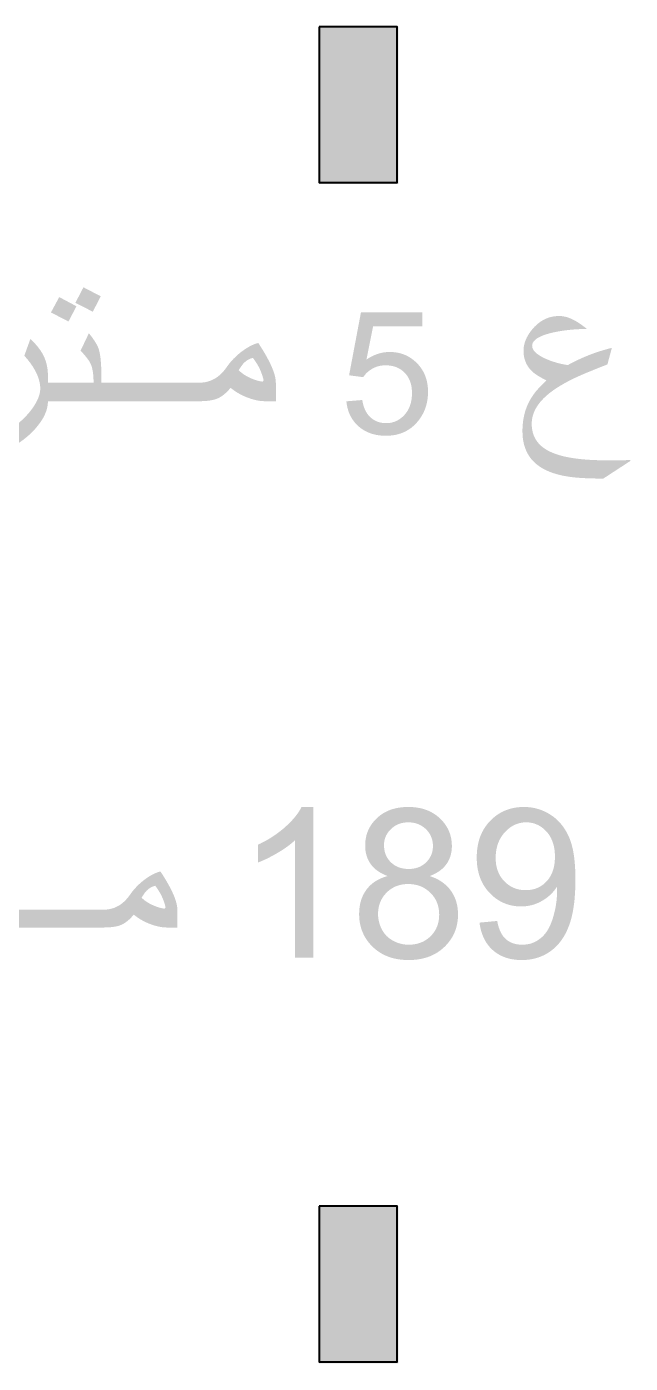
# Model space of a CAD drawing. Header units: metres. Extents: x -24.2 to 51.5, y -28.6 to 30.1.
# Drawn here: x 3.61 to 6.32, y 6.44 to 12.45 of the extents above; entities that cross this region are included whole.
import ezdxf

# ---------------------------------------------------------------- set-up
doc = ezdxf.new("R2010")
doc.units = ezdxf.units.M
for name, color, linetype in [('GF-RED', 1, 'Continuous'), ('GF-SOLID-BLACK', 250, 'Continuous'), ('GF-TEXT-PDF', 200, 'Continuous')]:
    doc.layers.add(name, color=color, linetype=linetype)

msp = doc.modelspace()

# ---------------------------------------------------------------- hatches: boundary and pattern name
at = {"layer": 'GF-SOLID-BLACK', "true_color": 0x000000}
h = msp.add_hatch(color=250, dxfattribs=at)
h.dxf.hatch_style = 1
h.paths.add_polyline_path([(4.9241, 12.449), (5.2801, 12.449), (5.2801, 11.743), (4.9241, 11.743)])
h = msp.add_hatch(color=250, dxfattribs=at)
h.dxf.hatch_style = 1
h.paths.add_polyline_path([(4.9241, 7.1508), (5.2801, 7.1508), (5.2801, 6.4448), (4.9241, 6.4448)])
at = {"layer": 'GF-TEXT-PDF', "true_color": 0xff00ff}
for points in [[(3.8346, 11.1933), (3.7988, 11.1248), (3.7201, 11.1655), (3.7573, 11.2345)], [(3.9435, 11.2382), (3.9082, 11.1687), (3.8299, 11.2089), (3.8661, 11.2785)], [(5.0467, 10.7662), (5.118, 10.7722), (5.12, 10.761), (5.1226, 10.7504), (5.1256, 10.7405), (5.1292, 10.7312), (5.1333, 10.7225), (5.1379, 10.7145), (5.143, 10.7071), (5.1486, 10.7004), (5.1548, 10.6942), (5.1622, 10.6881), (5.1699, 10.6828), (5.1781, 10.6783), (5.1866, 10.6747), (5.1955, 10.6718), (5.2047, 10.6698), (5.2144, 10.6685), (5.2244, 10.6681), (5.234, 10.6685), (5.2434, 10.6696), (5.2524, 10.6714), (5.2612, 10.674), (5.2696, 10.6774), (5.2778, 10.6814), (5.2856, 10.6862), (5.2932, 10.6917), (5.3004, 10.698), (5.3073, 10.705), (5.3132, 10.7119), (5.3186, 10.7193), (5.3233, 10.727), (5.3275, 10.7351), (5.3312, 10.7436), (5.3343, 10.7525), (5.3368, 10.7618), (5.3388, 10.7715), (5.3402, 10.7816), (5.341, 10.7921), (5.3413, 10.8029), (5.341, 10.8133), (5.3402, 10.8232), (5.3389, 10.8328), (5.337, 10.8419), (5.3345, 10.8506), (5.3316, 10.8589), (5.3281, 10.8669), (5.324, 10.8744), (5.3194, 10.8815), (5.3143, 10.8882), (5.3087, 10.8945), (5.3019, 10.9008), (5.2948, 10.9065), (5.2873, 10.9116), (5.2793, 10.9159), (5.271, 10.9196), (5.2622, 10.9226), (5.2531, 10.925), (5.2435, 10.9266), (5.2336, 10.9277), (5.2232, 10.928), (5.214, 10.9277), (5.205, 10.9268), (5.1963, 10.9253), (5.1878, 10.9232), (5.1796, 10.9204), (5.1717, 10.9171), (5.164, 10.9132), (5.1555, 10.908), (5.1477, 10.9024), (5.1404, 10.8962), (5.1338, 10.8896), (5.1279, 10.8824), (5.1225, 10.8748), (5.0588, 10.8831), (5.1123, 11.1667), (5.3873, 11.1667), (5.3873, 11.1026), (5.1667, 11.1026), (5.1369, 10.9536), (5.1452, 10.9591), (5.1536, 10.9641), (5.1621, 10.9686), (5.1706, 10.9727), (5.1792, 10.9763), (5.1879, 10.9794), (5.1966, 10.982), (5.2054, 10.9841), (5.2143, 10.9858), (5.2232, 10.987), (5.2323, 10.9877), (5.2413, 10.988), (5.2516, 10.9877), (5.2616, 10.9869), (5.2713, 10.9856), (5.2809, 10.9839), (5.2902, 10.9815), (5.2992, 10.9787), (5.3081, 10.9754), (5.3167, 10.9716), (5.3251, 10.9672), (5.3332, 10.9623), (5.3412, 10.957), (5.3488, 10.9511), (5.3563, 10.9447), (5.3635, 10.9377), (5.3699, 10.9309), (5.3759, 10.9238), (5.3815, 10.9165), (5.3865, 10.9089), (5.3912, 10.9011), (5.3954, 10.893), (5.3992, 10.8846), (5.4025, 10.876), (5.4054, 10.8672), (5.4078, 10.858), (5.4098, 10.8487), (5.4113, 10.839), (5.4124, 10.8292), (5.4131, 10.819), (5.4133, 10.8086), (5.4131, 10.7987), (5.4125, 10.789), (5.4116, 10.7794), (5.4102, 10.77), (5.4085, 10.7608), (5.4063, 10.7518), (5.4038, 10.7429), (5.4009, 10.7343), (5.3976, 10.7258), (5.3939, 10.7175), (5.3898, 10.7094), (5.3853, 10.7015), (5.3805, 10.6937), (5.3752, 10.6861), (5.3696, 10.6788), (5.3635, 10.6715), (5.3573, 10.6647), (5.3508, 10.6582), (5.344, 10.6522), (5.337, 10.6466), (5.3298, 10.6414), (5.3223, 10.6367), (5.3146, 10.6323), (5.3067, 10.6284), (5.2985, 10.6248), (5.2901, 10.6217), (5.2814, 10.619), (5.2725, 10.6167), (5.2633, 10.6149), (5.254, 10.6134), (5.2443, 10.6124), (5.2345, 10.6118), (5.2244, 10.6116), (5.2137, 10.6118), (5.2034, 10.6124), (5.1933, 10.6135), (5.1835, 10.615), (5.174, 10.617), (5.1648, 10.6193), (5.1559, 10.6221), (5.1472, 10.6254), (5.1388, 10.6291), (5.1307, 10.6332), (5.1229, 10.6377), (5.1154, 10.6427), (5.1082, 10.6481), (5.1012, 10.6539), (5.0946, 10.6601), (5.0884, 10.6666), (5.0827, 10.6733), (5.0773, 10.6804), (5.0724, 10.6877), (5.0678, 10.6953), (5.0637, 10.7031), (5.0601, 10.7113), (5.0568, 10.7198), (5.0539, 10.7285), (5.0515, 10.7375), (5.0495, 10.7468), (5.0479, 10.7563)], [(6.3214, 10.4981), (6.2006, 10.4193), (6.1884, 10.4193), (6.1765, 10.4194), (6.165, 10.4195), (6.1538, 10.4198), (6.1429, 10.42), (6.1325, 10.4204), (6.1223, 10.4208), (6.1125, 10.4213), (6.1031, 10.4218), (6.094, 10.4224), (6.0853, 10.4231), (6.0769, 10.4238), (6.0689, 10.4246), (6.0612, 10.4255), (6.0539, 10.4264), (6.0469, 10.4274), (6.0353, 10.4292), (6.0241, 10.4312), (6.0132, 10.4335), (6.0026, 10.436), (5.9923, 10.4387), (5.9824, 10.4416), (5.9729, 10.4447), (5.9636, 10.4481), (5.9547, 10.4517), (5.9461, 10.4554), (5.9379, 10.4594), (5.93, 10.4636), (5.9225, 10.4681), (5.9152, 10.4727), (5.9084, 10.4776), (5.9018, 10.4827), (5.8948, 10.4886), (5.8883, 10.4948), (5.8821, 10.5012), (5.8763, 10.508), (5.871, 10.515), (5.866, 10.5224), (5.8614, 10.5299), (5.8572, 10.5378), (5.8535, 10.546), (5.8501, 10.5544), (5.8471, 10.5631), (5.8445, 10.5721), (5.8423, 10.5814), (5.8405, 10.5909), (5.8391, 10.6008), (5.8382, 10.6109), (5.8376, 10.6213), (5.8374, 10.6319), (5.8375, 10.6426), (5.838, 10.653), (5.8387, 10.6633), (5.8398, 10.6733), (5.8411, 10.6832), (5.8428, 10.6929), (5.8447, 10.7023), (5.847, 10.7116), (5.8495, 10.7207), (5.8524, 10.7296), (5.8555, 10.7382), (5.8589, 10.7468), (5.8627, 10.7552), (5.8668, 10.7635), (5.8712, 10.7717), (5.8759, 10.7798), (5.881, 10.7878), (5.8863, 10.7957), (5.892, 10.8035), (5.898, 10.8112), (5.9022, 10.8162), (5.9073, 10.8218), (5.9131, 10.8282), (5.9198, 10.8352), (5.9273, 10.8429), (5.9356, 10.8512), (5.9448, 10.8603), (5.9337, 10.866), (5.9236, 10.8714), (5.9144, 10.8767), (5.906, 10.8818), (5.8985, 10.8867), (5.8919, 10.8913), (5.8861, 10.8958), (5.8813, 10.9001), (5.8745, 10.907), (5.8683, 10.9142), (5.8628, 10.9217), (5.858, 10.9296), (5.8538, 10.9378), (5.8502, 10.9463), (5.8473, 10.9551), (5.845, 10.9643), (5.8434, 10.9737), (5.8425, 10.9835), (5.8421, 10.9937), (5.8424, 11.0021), (5.8433, 11.0106), (5.8448, 11.019), (5.8469, 11.0274), (5.8495, 11.0357), (5.8528, 11.044), (5.8566, 11.0523), (5.861, 11.0606), (5.866, 11.0689), (5.8716, 11.0771), (5.8778, 11.0853), (5.8846, 11.0934), (5.8917, 11.1012), (5.8989, 11.1083), (5.9064, 11.1149), (5.9141, 11.1209), (5.922, 11.1264), (5.9301, 11.1312), (5.9384, 11.1355), (5.947, 11.1393), (5.9557, 11.1424), (5.9646, 11.145), (5.9738, 11.147), (5.9832, 11.1484), (5.9927, 11.1493), (6.0025, 11.1496), (6.0115, 11.1492), (6.0206, 11.1481), (6.0298, 11.1462), (6.0392, 11.1436), (6.0488, 11.1402), (6.0585, 11.1361), (6.0684, 11.1313), (6.0744, 11.128), (6.0808, 11.1243), (6.0876, 11.12), (6.0948, 11.1153), (6.1023, 11.11), (6.1102, 11.1043), (6.1185, 11.0981), (6.1271, 11.0913), (6.1177, 11.0913), (6.1083, 11.0911), (6.0988, 11.0908), (6.0893, 11.0903), (6.0797, 11.0898), (6.0701, 11.0891), (6.0604, 11.0883), (6.0507, 11.0874), (6.041, 11.0863), (6.0312, 11.0851), (6.0198, 11.0836), (6.0089, 11.0819), (5.9983, 11.0801), (5.9882, 11.0782), (5.9785, 11.0762), (5.9691, 11.0741), (5.9602, 11.0718), (5.9517, 11.0695), (5.9436, 11.067), (5.9358, 11.0644), (5.9285, 11.0617), (5.9173, 11.0569), (5.9076, 11.0518), (5.8994, 11.0464), (5.8927, 11.0408), (5.8875, 11.0349), (5.8838, 11.0288), (5.8815, 11.0224), (5.8808, 11.0157), (5.8815, 11.0092), (5.8835, 11.0029), (5.8869, 10.9965), (5.8916, 10.9903), (5.8977, 10.9841), (5.9052, 10.978), (5.914, 10.972), (5.9242, 10.966), (5.9357, 10.9602), (5.9435, 10.9566), (5.9515, 10.9532), (5.9596, 10.95), (5.9679, 10.9469), (5.9764, 10.9441), (5.9851, 10.9414), (5.9939, 10.9389), (6.0029, 10.9365), (6.0121, 10.9344), (6.0215, 10.9324), (6.031, 10.9307), (6.0407, 10.929), (6.0494, 10.9337), (6.058, 10.9382), (6.0666, 10.9425), (6.0751, 10.9468), (6.0836, 10.9509), (6.0921, 10.9549), (6.1005, 10.9588), (6.1089, 10.9625), (6.1172, 10.9661), (6.1255, 10.9696), (6.1338, 10.973), (6.1422, 10.9763), (6.1508, 10.9795), (6.1593, 10.9826), (6.1679, 10.9856), (6.1766, 10.9885), (6.1853, 10.9913), (6.1941, 10.9941), (6.2029, 10.9967), (6.2118, 10.9993), (6.2208, 11.0017), (6.2298, 11.0041), (6.2388, 11.0064), (6.2188, 10.9319), (6.2066, 10.9271), (6.1948, 10.9225), (6.1835, 10.918), (6.1726, 10.9137), (6.1621, 10.9095), (6.1521, 10.9054), (6.1425, 10.9015), (6.1333, 10.8977), (6.1246, 10.8941), (6.1163, 10.8906), (6.1084, 10.8872), (6.101, 10.884), (6.094, 10.8809), (6.0874, 10.878), (6.0813, 10.8752), (6.0756, 10.8726), (6.0652, 10.8676), (6.0552, 10.8627), (6.0455, 10.8577), (6.0361, 10.8527), (6.0269, 10.8477), (6.0181, 10.8426), (6.0095, 10.8376), (6.0012, 10.8325), (5.9932, 10.8275), (5.9855, 10.8224), (5.978, 10.8173), (5.9709, 10.8122), (5.964, 10.8071), (5.9575, 10.8019), (5.9512, 10.7968), (5.9452, 10.7916), (5.9395, 10.7865), (5.9317, 10.7789), (5.9244, 10.7713), (5.9177, 10.7636), (5.9115, 10.7558), (5.9058, 10.7479), (5.9007, 10.74), (5.8961, 10.732), (5.8921, 10.7239), (5.8886, 10.7158), (5.8856, 10.7076), (5.8832, 10.6993), (5.8813, 10.6909), (5.88, 10.6825), (5.8792, 10.674), (5.8789, 10.6654), (5.8792, 10.6552), (5.8801, 10.6454), (5.8816, 10.6358), (5.8837, 10.6266), (5.8864, 10.6178), (5.8897, 10.6093), (5.8936, 10.6011), (5.898, 10.5933), (5.9031, 10.5858), (5.9088, 10.5786), (5.9151, 10.5718), (5.922, 10.5654), (5.9295, 10.5592), (5.9355, 10.5549), (5.9419, 10.5506), (5.9487, 10.5466), (5.9559, 10.5428), (5.9634, 10.5391), (5.9713, 10.5356), (5.9795, 10.5322), (5.9881, 10.5291), (5.9971, 10.5261), (6.0065, 10.5233), (6.0162, 10.5207), (6.0263, 10.5182), (6.0368, 10.5159), (6.0476, 10.5138), (6.0588, 10.5119), (6.0665, 10.5107), (6.0744, 10.5096), (6.0825, 10.5085), (6.0908, 10.5075), (6.0994, 10.5066), (6.1082, 10.5058), (6.1172, 10.505), (6.1264, 10.5043), (6.1359, 10.5036), (6.1456, 10.503), (6.1556, 10.5025), (6.1658, 10.5021), (6.1762, 10.5017), (6.1868, 10.5014), (6.1977, 10.5012), (6.2088, 10.501), (6.2201, 10.5009), (6.2316, 10.5009), (6.2406, 10.5009), (6.2496, 10.501), (6.2586, 10.501), (6.2675, 10.5012), (6.2765, 10.5014), (6.2855, 10.5015), (6.2945, 10.5017), (6.3034, 10.5019), (6.3124, 10.5021), (6.3214, 10.5023)], [(3.9463, 10.7668), (3.6743, 10.7668), (3.6743, 10.8498), (3.9115, 10.8498), (3.9113, 10.8619), (3.9108, 10.8734), (3.91, 10.8842), (3.9089, 10.8943), (3.9074, 10.9038), (3.9056, 10.9126), (3.9034, 10.9208), (3.9009, 10.9283), (3.8981, 10.9352), (3.8954, 10.9405), (3.8919, 10.9465), (3.8876, 10.953), (3.8824, 10.9601), (3.8764, 10.9677), (3.8695, 10.9759), (3.8618, 10.9846), (3.8533, 10.994), (3.8905, 11.0722), (3.8978, 11.0628), (3.9045, 11.0539), (3.9105, 11.0455), (3.916, 11.0375), (3.9207, 11.0299), (3.9249, 11.0229), (3.9284, 11.0163), (3.9312, 11.0102), (3.9335, 11.0046), (3.9354, 10.9986), (3.9371, 10.9921), (3.9387, 10.9851), (3.9402, 10.9774), (3.9415, 10.9692), (3.9426, 10.9604), (3.9436, 10.9511), (3.9444, 10.9412), (3.9451, 10.9307), (3.9457, 10.9196), (3.946, 10.908), (3.9463, 10.8958), (3.9463, 10.883)], [(3.7065, 10.7663), (3.7062, 10.7582), (3.7054, 10.75), (3.7041, 10.7418), (3.7022, 10.7336), (3.6998, 10.7253), (3.6969, 10.717), (3.6935, 10.7086), (3.6895, 10.7002), (3.685, 10.6917), (3.6799, 10.6832), (3.6743, 10.6747), (3.6682, 10.6661), (3.6616, 10.6574), (3.6559, 10.6504), (3.65, 10.6435), (3.644, 10.6368), (3.6377, 10.6302), (3.6312, 10.6237), (3.6245, 10.6174), (3.6177, 10.6113), (3.6106, 10.6052), (3.6034, 10.5993), (3.5959, 10.5936), (3.5883, 10.588), (3.5805, 10.5825), (3.5724, 10.5772), (3.5642, 10.572), (3.5533, 10.5655), (3.5429, 10.5596), (3.5328, 10.5545), (3.5231, 10.55), (3.5137, 10.5462), (3.5048, 10.5431), (3.4963, 10.5407), (3.4882, 10.539), (3.4804, 10.538), (3.4731, 10.5376), (3.4647, 10.5378), (3.4563, 10.5382), (3.4476, 10.539), (3.4388, 10.5401), (3.4298, 10.5414), (3.4207, 10.5431), (3.4114, 10.5451), (3.4019, 10.5473), (3.3945, 10.5493), (3.3867, 10.5515), (3.3785, 10.554), (3.37, 10.5567), (3.3611, 10.5597), (3.3518, 10.5629), (3.3422, 10.5664), (3.3322, 10.5701), (3.3237, 10.5734), (3.3151, 10.5767), (3.3065, 10.58), (3.298, 10.5832), (3.2895, 10.5865), (3.281, 10.5898), (3.2725, 10.5931), (3.264, 10.5963), (3.2721, 10.6154), (3.2812, 10.6135), (3.2903, 10.6117), (3.2996, 10.6099), (3.309, 10.608), (3.3184, 10.6062), (3.328, 10.6043), (3.3377, 10.6024), (3.3474, 10.6007), (3.3567, 10.5992), (3.3658, 10.598), (3.3746, 10.5971), (3.3832, 10.5964), (3.3915, 10.596), (3.3995, 10.5959), (3.4083, 10.5961), (3.4171, 10.5967), (3.426, 10.5977), (3.4349, 10.5991), (3.4439, 10.6008), (3.4529, 10.603), (3.462, 10.6056), (3.4711, 10.6086), (3.4803, 10.612), (3.4895, 10.6158), (3.4988, 10.62), (3.5081, 10.6245), (3.5175, 10.6295), (3.527, 10.6349), (3.5355, 10.6401), (3.5438, 10.6455), (3.552, 10.6511), (3.5599, 10.6568), (3.5677, 10.6628), (3.5753, 10.669), (3.5827, 10.6753), (3.59, 10.6819), (3.597, 10.6886), (3.6039, 10.6955), (3.6106, 10.7026), (3.6171, 10.7099), (3.6235, 10.7174), (3.6296, 10.7251), (3.6364, 10.7341), (3.6426, 10.743), (3.6482, 10.7517), (3.6532, 10.7603), (3.6576, 10.7687), (3.6615, 10.777), (3.6647, 10.7851), (3.6674, 10.7931), (3.6694, 10.8009), (3.6709, 10.8086), (3.6718, 10.8161), (3.6721, 10.8235), (3.6718, 10.8319), (3.671, 10.8404), (3.6697, 10.849), (3.6678, 10.8576), (3.6653, 10.8664), (3.6623, 10.8753), (3.6588, 10.8843), (3.6548, 10.8933), (3.6501, 10.9025), (3.646, 10.9099), (3.6416, 10.9174), (3.6368, 10.9249), (3.6316, 10.9325), (3.6261, 10.9401), (3.6202, 10.9478), (3.614, 10.9555), (3.6074, 10.9632), (3.6005, 10.9711), (3.6277, 11.0465), (3.6353, 11.0392), (3.6425, 11.032), (3.6493, 11.0247), (3.6557, 11.0174), (3.6617, 11.0102), (3.6673, 11.0029), (3.6725, 10.9957), (3.6772, 10.9884), (3.6815, 10.9812), (3.6855, 10.9739), (3.6895, 10.9656), (3.693, 10.9571), (3.6962, 10.9484), (3.6989, 10.9395), (3.7012, 10.9305), (3.7031, 10.9212), (3.7046, 10.9118), (3.7056, 10.9021), (3.7063, 10.8923), (3.7065, 10.8823)], [(4.0689, 10.7668), (3.9133, 10.7668), (3.9133, 10.8498), (4.0689, 10.8498)], [(4.1863, 10.7668), (4.0306, 10.7668), (4.0306, 10.8498), (4.1863, 10.8498)], [(4.3133, 10.7668), (4.1577, 10.7668), (4.1577, 10.8498), (4.3133, 10.8498)], [(4.3427, 10.7668), (4.1871, 10.7668), (4.1871, 10.8498), (4.3427, 10.8498)]]:
    msp.add_hatch(color=6, dxfattribs=at).paths.add_polyline_path(points)
h = msp.add_hatch(color=6, dxfattribs=at)
h.paths.add_polyline_path([(4.7299, 10.7668), (4.6803, 10.7668), (4.6722, 10.767), (4.6638, 10.7676), (4.6552, 10.7688), (4.6463, 10.7703), (4.6371, 10.7723), (4.6278, 10.7748), (4.6181, 10.7777), (4.6082, 10.7811), (4.5991, 10.7845), (4.5901, 10.7883), (4.5814, 10.7922), (4.5729, 10.7964), (4.5647, 10.8009), (4.5566, 10.8056), (4.5488, 10.8105), (4.5412, 10.8157), (4.5338, 10.8212), (4.5266, 10.8269), (4.5197, 10.8187), (4.5127, 10.8112), (4.5057, 10.8044), (4.4986, 10.7982), (4.4915, 10.7926), (4.4844, 10.7877), (4.4772, 10.7835), (4.47, 10.7799), (4.4633, 10.7771), (4.4559, 10.7747), (4.4478, 10.7726), (4.4391, 10.7708), (4.4298, 10.7693), (4.4197, 10.7682), (4.4091, 10.7674), (4.3978, 10.7669), (4.3858, 10.7668), (4.3113, 10.7668), (4.3113, 10.8498), (4.3843, 10.8498), (4.3939, 10.8501), (4.4032, 10.8509), (4.4122, 10.8522), (4.4211, 10.8541), (4.4297, 10.8566), (4.438, 10.8596), (4.4461, 10.8631), (4.454, 10.8672), (4.4617, 10.8718), (4.4691, 10.877), (4.4763, 10.8827), (4.4833, 10.889), (4.4901, 10.8959), (4.4967, 10.9034), (4.5032, 10.9114), (4.5094, 10.92), (4.5148, 10.9275), (4.5204, 10.9349), (4.5263, 10.9421), (4.5324, 10.9491), (4.5386, 10.9559), (4.5452, 10.9625), (4.5519, 10.969), (4.5588, 10.9753), (4.566, 10.9814), (4.5734, 10.9873), (4.581, 10.993), (4.5905, 10.9996), (4.5997, 11.0056), (4.6088, 11.011), (4.6176, 11.0157), (4.6263, 11.0198), (4.6348, 11.0233), (4.6431, 11.0261), (4.6512, 11.0283), (4.6571, 11.0193), (4.6627, 11.0104), (4.6681, 11.0017), (4.6734, 10.9932), (4.6784, 10.9848), (4.6831, 10.9766), (4.6877, 10.9686), (4.692, 10.9607), (4.6961, 10.953), (4.7, 10.9455), (4.7037, 10.9381), (4.7087, 10.9274), (4.7131, 10.9172), (4.7171, 10.9073), (4.7205, 10.8979), (4.7234, 10.8888), (4.7257, 10.8802), (4.7276, 10.872), (4.7289, 10.8642), (4.7297, 10.8568), (4.7299, 10.8498)])
h.paths.add_polyline_path([(4.675, 10.8608), (4.6728, 10.87), (4.6702, 10.8791), (4.6672, 10.8882), (4.6638, 10.8973), (4.6601, 10.9063), (4.656, 10.9152), (4.6521, 10.9227), (4.6478, 10.9303), (4.6432, 10.938), (4.6381, 10.9458), (4.6327, 10.9536), (4.6268, 10.9615), (4.618, 10.9588), (4.6097, 10.9553), (4.6019, 10.951), (4.5948, 10.9459), (4.5882, 10.94), (4.5838, 10.9355), (4.5792, 10.9298), (4.5742, 10.923), (4.5689, 10.9151), (4.5633, 10.9061), (4.5695, 10.9), (4.5764, 10.8941), (4.5841, 10.8885), (4.5925, 10.883), (4.6018, 10.8778), (4.6118, 10.8727), (4.6207, 10.8687), (4.6294, 10.8652), (4.6379, 10.8621), (4.6464, 10.8596), (4.6546, 10.8574), (4.6628, 10.8558), (4.6707, 10.8546)])
at = {"layer": 'GF-TEXT-PDF', "true_color": 0x000000}
for points in [[(4.8987, 8.2672), (4.816, 8.2672), (4.816, 8.7945), (4.8098, 8.7888), (4.8033, 8.7831), (4.7964, 8.7774), (4.7891, 8.7717), (4.7815, 8.766), (4.7735, 8.7603), (4.7651, 8.7546), (4.7563, 8.7489), (4.7472, 8.7432), (4.7376, 8.7375), (4.728, 8.7319), (4.7186, 8.7266), (4.7094, 8.7217), (4.7004, 8.717), (4.6916, 8.7125), (4.683, 8.7084), (4.6746, 8.7046), (4.6664, 8.701), (4.6584, 8.6977), (4.6505, 8.6947), (4.6505, 8.7747), (4.6597, 8.7791), (4.6687, 8.7837), (4.6776, 8.7883), (4.6863, 8.7931), (4.6949, 8.798), (4.7033, 8.803), (4.7115, 8.8082), (4.7196, 8.8134), (4.7275, 8.8188), (4.7353, 8.8243), (4.7429, 8.83), (4.7504, 8.8357), (4.7577, 8.8416), (4.7649, 8.8476), (4.7719, 8.8538), (4.7803, 8.8615), (4.7884, 8.8692), (4.796, 8.8768), (4.8031, 8.8844), (4.8099, 8.892), (4.8162, 8.8995), (4.8222, 8.907), (4.8277, 8.9144), (4.8327, 8.9219), (4.8374, 8.9292), (4.8416, 8.9366), (4.8454, 8.9439), (4.8987, 8.9439)], [(3.6417, 8.4024), (3.4918, 8.4024), (3.4918, 8.4824), (3.6417, 8.4824)], [(3.7641, 8.4024), (3.6142, 8.4024), (3.6142, 8.4824), (3.7641, 8.4824)], [(3.8864, 8.4024), (3.7366, 8.4024), (3.7366, 8.4824), (3.8864, 8.4824)], [(3.9147, 8.4024), (3.7648, 8.4024), (3.7648, 8.4824), (3.9147, 8.4824)]]:
    msp.add_hatch(color=250, dxfattribs=at).paths.add_polyline_path(points)
h = msp.add_hatch(color=250, dxfattribs=at)
h.paths.add_polyline_path([(5.2322, 8.6336), (5.2222, 8.6375), (5.2127, 8.6417), (5.2037, 8.6463), (5.1953, 8.6512), (5.1874, 8.6564), (5.18, 8.6619), (5.1732, 8.6678), (5.1669, 8.6739), (5.1611, 8.6804), (5.1559, 8.6872), (5.1507, 8.6951), (5.1461, 8.7034), (5.1421, 8.712), (5.1387, 8.7209), (5.136, 8.7302), (5.1338, 8.7398), (5.1323, 8.7497), (5.1314, 8.76), (5.1311, 8.7706), (5.1313, 8.7803), (5.132, 8.7898), (5.1332, 8.799), (5.1348, 8.8081), (5.1369, 8.8169), (5.1395, 8.8255), (5.1426, 8.834), (5.1461, 8.8422), (5.1501, 8.8502), (5.1546, 8.858), (5.1595, 8.8656), (5.1649, 8.873), (5.1708, 8.8802), (5.1771, 8.8871), (5.1839, 8.8939), (5.1907, 8.8999), (5.1977, 8.9056), (5.205, 8.9109), (5.2125, 8.9158), (5.2204, 8.9202), (5.2285, 8.9243), (5.2369, 8.928), (5.2455, 8.9314), (5.2544, 8.9343), (5.2636, 8.9368), (5.2731, 8.939), (5.2829, 8.9407), (5.2929, 8.9421), (5.3032, 8.9431), (5.3137, 8.9437), (5.3246, 8.9439), (5.3355, 8.9437), (5.3461, 8.9431), (5.3565, 8.9421), (5.3665, 8.9407), (5.3764, 8.9389), (5.3859, 8.9367), (5.3952, 8.9341), (5.4042, 8.9311), (5.413, 8.9277), (5.4214, 8.9239), (5.4296, 8.9197), (5.4376, 8.9151), (5.4452, 8.9101), (5.4526, 8.9047), (5.4598, 8.8989), (5.4666, 8.8927), (5.4735, 8.8858), (5.48, 8.8787), (5.486, 8.8714), (5.4915, 8.8639), (5.4965, 8.8562), (5.501, 8.8483), (5.5051, 8.8402), (5.5087, 8.8319), (5.5118, 8.8234), (5.5144, 8.8147), (5.5166, 8.8059), (5.5182, 8.7968), (5.5194, 8.7875), (5.5201, 8.778), (5.5204, 8.7683), (5.5201, 8.7581), (5.5192, 8.7482), (5.5177, 8.7385), (5.5155, 8.7292), (5.5128, 8.7201), (5.5095, 8.7114), (5.5055, 8.703), (5.501, 8.6948), (5.4958, 8.687), (5.4906, 8.6802), (5.4849, 8.6738), (5.4787, 8.6676), (5.472, 8.6618), (5.4648, 8.6563), (5.4571, 8.6512), (5.4489, 8.6463), (5.4401, 8.6417), (5.4309, 8.6375), (5.4211, 8.6336), (5.4312, 8.63), (5.441, 8.6261), (5.4503, 8.6219), (5.4592, 8.6173), (5.4677, 8.6124), (5.4757, 8.6071), (5.4834, 8.6015), (5.4907, 8.5955), (5.4975, 8.5892), (5.5039, 8.5826), (5.51, 8.5756), (5.5156, 8.5682), (5.5207, 8.5606), (5.5255, 8.5527), (5.5297, 8.5446), (5.5336, 8.5362), (5.5369, 8.5276), (5.5399, 8.5188), (5.5423, 8.5097), (5.5444, 8.5003), (5.5459, 8.4907), (5.5471, 8.4809), (5.5477, 8.4709), (5.548, 8.4605), (5.5478, 8.4505), (5.5471, 8.4406), (5.5461, 8.4309), (5.5446, 8.4214), (5.5427, 8.412), (5.5404, 8.4029), (5.5376, 8.394), (5.5344, 8.3852), (5.5308, 8.3767), (5.5268, 8.3683), (5.5224, 8.3601), (5.5175, 8.3522), (5.5122, 8.3444), (5.5065, 8.3368), (5.5004, 8.3294), (5.4938, 8.3221), (5.4868, 8.3151), (5.4803, 8.3091), (5.4735, 8.3034), (5.4666, 8.298), (5.4594, 8.2929), (5.452, 8.2882), (5.4444, 8.2838), (5.4365, 8.2797), (5.4285, 8.276), (5.4203, 8.2725), (5.4118, 8.2694), (5.4031, 8.2667), (5.3942, 8.2642), (5.3851, 8.2621), (5.3758, 8.2603), (5.3662, 8.2588), (5.3565, 8.2577), (5.3465, 8.2569), (5.3363, 8.2564), (5.326, 8.2562), (5.3156, 8.2564), (5.3054, 8.2569), (5.2954, 8.2577), (5.2857, 8.2588), (5.2761, 8.2603), (5.2668, 8.2621), (5.2577, 8.2642), (5.2488, 8.2667), (5.2401, 8.2695), (5.2317, 8.2726), (5.2234, 8.276), (5.2154, 8.2798), (5.2075, 8.2839), (5.1999, 8.2883), (5.1925, 8.2931), (5.1853, 8.2981), (5.1784, 8.3036), (5.1716, 8.3093), (5.1651, 8.3153), (5.1581, 8.3224), (5.1515, 8.3297), (5.1454, 8.3371), (5.1397, 8.3448), (5.1344, 8.3527), (5.1295, 8.3607), (5.1251, 8.369), (5.1211, 8.3775), (5.1175, 8.3862), (5.1143, 8.395), (5.1116, 8.4041), (5.1092, 8.4134), (5.1073, 8.4229), (5.1058, 8.4326), (5.1048, 8.4425), (5.1042, 8.4526), (5.1039, 8.4629), (5.1042, 8.4737), (5.1049, 8.4842), (5.106, 8.4944), (5.1076, 8.5043), (5.1097, 8.514), (5.1123, 8.5233), (5.1153, 8.5323), (5.1188, 8.5411), (5.1227, 8.5495), (5.1271, 8.5577), (5.1319, 8.5655), (5.1373, 8.5731), (5.143, 8.5803), (5.1492, 8.5871), (5.1557, 8.5935), (5.1626, 8.5995), (5.1699, 8.6052), (5.1777, 8.6104), (5.1858, 8.6153), (5.1943, 8.6197), (5.2032, 8.6238), (5.2124, 8.6274), (5.2221, 8.6307)])
h.paths.add_polyline_path([(5.2156, 8.7728), (5.216, 8.7625), (5.2172, 8.7526), (5.2191, 8.7432), (5.2217, 8.7341), (5.2251, 8.7255), (5.2293, 8.7173), (5.2343, 8.7096), (5.24, 8.7023), (5.2464, 8.6954), (5.2535, 8.6891), (5.261, 8.6835), (5.269, 8.6787), (5.2774, 8.6746), (5.2863, 8.6712), (5.2957, 8.6686), (5.3055, 8.6668), (5.3157, 8.6657), (5.3264, 8.6653), (5.3368, 8.6657), (5.3468, 8.6668), (5.3564, 8.6686), (5.3655, 8.6712), (5.3742, 8.6745), (5.3825, 8.6786), (5.3903, 8.6834), (5.3978, 8.6889), (5.4048, 8.6952), (5.4112, 8.702), (5.4169, 8.7091), (5.4218, 8.7165), (5.4259, 8.7243), (5.4293, 8.7325), (5.432, 8.7409), (5.4338, 8.7497), (5.435, 8.7588), (5.4354, 8.7683), (5.435, 8.7781), (5.4338, 8.7876), (5.4319, 8.7968), (5.4291, 8.8055), (5.4256, 8.814), (5.4214, 8.8221), (5.4163, 8.8298), (5.4105, 8.8371), (5.4039, 8.8442), (5.3967, 8.8506), (5.3891, 8.8563), (5.3812, 8.8612), (5.3728, 8.8654), (5.3641, 8.8688), (5.355, 8.8715), (5.3456, 8.8734), (5.3357, 8.8745), (5.3255, 8.8749), (5.3152, 8.8745), (5.3052, 8.8734), (5.2957, 8.8716), (5.2866, 8.869), (5.2779, 8.8656), (5.2695, 8.8615), (5.2616, 8.8567), (5.254, 8.8511), (5.2469, 8.8448), (5.2403, 8.838), (5.2345, 8.8309), (5.2295, 8.8235), (5.2253, 8.8158), (5.2218, 8.8078), (5.2191, 8.7995), (5.2172, 8.7909), (5.216, 8.782)])
h.paths.add_polyline_path([(5.189, 8.4628), (5.1892, 8.454), (5.19, 8.4453), (5.1913, 8.4366), (5.1932, 8.4281), (5.1955, 8.4196), (5.1984, 8.4111), (5.2018, 8.4027), (5.2058, 8.3945), (5.2102, 8.3864), (5.2152, 8.3789), (5.2206, 8.3718), (5.2266, 8.3651), (5.2331, 8.359), (5.2401, 8.3533), (5.2476, 8.3481), (5.2556, 8.3433), (5.264, 8.339), (5.2725, 8.3354), (5.2812, 8.3322), (5.29, 8.3297), (5.299, 8.3277), (5.3081, 8.3263), (5.3174, 8.3254), (5.3269, 8.3252), (5.3366, 8.3254), (5.3461, 8.3262), (5.3552, 8.3275), (5.3641, 8.3294), (5.3727, 8.3318), (5.381, 8.3347), (5.389, 8.3381), (5.3967, 8.3421), (5.4042, 8.3466), (5.4113, 8.3516), (5.4182, 8.3572), (5.4248, 8.3632), (5.4309, 8.3697), (5.4366, 8.3765), (5.4417, 8.3836), (5.4462, 8.3909), (5.4503, 8.3986), (5.4537, 8.4065), (5.4567, 8.4147), (5.4591, 8.4232), (5.461, 8.432), (5.4623, 8.4411), (5.4631, 8.4504), (5.4634, 8.4601), (5.4631, 8.4699), (5.4623, 8.4794), (5.4609, 8.4886), (5.459, 8.4975), (5.4565, 8.5062), (5.4534, 8.5146), (5.4499, 8.5226), (5.4457, 8.5304), (5.441, 8.5379), (5.4358, 8.5451), (5.43, 8.5521), (5.4236, 8.5587), (5.4169, 8.565), (5.4098, 8.5706), (5.4025, 8.5758), (5.3949, 8.5804), (5.387, 8.5845), (5.3789, 8.588), (5.3704, 8.591), (5.3617, 8.5934), (5.3527, 8.5953), (5.3435, 8.5967), (5.3339, 8.5975), (5.3241, 8.5977), (5.3137, 8.5974), (5.3035, 8.5965), (5.2938, 8.5949), (5.2843, 8.5926), (5.2752, 8.5898), (5.2664, 8.5863), (5.2579, 8.5821), (5.2498, 8.5773), (5.242, 8.5719), (5.2345, 8.5659), (5.2274, 8.5592), (5.2207, 8.552), (5.2147, 8.5445), (5.2093, 8.5367), (5.2045, 8.5286), (5.2004, 8.5202), (5.1969, 8.5114), (5.1941, 8.5023), (5.1918, 8.4929), (5.1902, 8.4832), (5.1893, 8.4732)])
h = msp.add_hatch(color=250, dxfattribs=at)
h.paths.add_polyline_path([(5.6444, 8.4244), (5.724, 8.4318), (5.7262, 8.4209), (5.7287, 8.4106), (5.7317, 8.4009), (5.735, 8.3919), (5.7387, 8.3834), (5.7427, 8.3756), (5.7471, 8.3684), (5.7519, 8.3618), (5.7571, 8.3558), (5.7626, 8.3504), (5.7691, 8.3451), (5.776, 8.3405), (5.7834, 8.3364), (5.7911, 8.333), (5.7992, 8.3302), (5.8077, 8.328), (5.8166, 8.3264), (5.8259, 8.3255), (5.8357, 8.3252), (5.845, 8.3254), (5.8541, 8.3263), (5.8629, 8.3276), (5.8715, 8.3295), (5.8797, 8.332), (5.8876, 8.335), (5.8952, 8.3385), (5.9025, 8.3426), (5.9105, 8.3479), (5.9181, 8.3536), (5.9253, 8.3598), (5.932, 8.3664), (5.9383, 8.3736), (5.9442, 8.3812), (5.9496, 8.3893), (5.9537, 8.396), (5.9575, 8.4033), (5.9612, 8.411), (5.9648, 8.4193), (5.9682, 8.428), (5.9715, 8.4373), (5.9746, 8.4471), (5.9776, 8.4573), (5.9804, 8.4681), (5.9826, 8.4772), (5.9845, 8.4862), (5.9863, 8.4953), (5.9878, 8.5045), (5.9892, 8.5136), (5.9903, 8.5228), (5.9912, 8.532), (5.9919, 8.5413), (5.9924, 8.5506), (5.9928, 8.5599), (5.9929, 8.5692), (5.9928, 8.5735), (5.9927, 8.579), (5.9924, 8.5858), (5.9873, 8.578), (5.9817, 8.5706), (5.9759, 8.5634), (5.9696, 8.5566), (5.963, 8.55), (5.9561, 8.5437), (5.9488, 8.5378), (5.9411, 8.5321), (5.933, 8.5267), (5.9246, 8.5217), (5.9159, 8.517), (5.9071, 8.5128), (5.8982, 8.5091), (5.8891, 8.5059), (5.8798, 8.5032), (5.8705, 8.501), (5.8609, 8.4993), (5.8513, 8.4981), (5.8415, 8.4973), (5.8315, 8.4971), (5.8218, 8.4973), (5.8122, 8.4979), (5.8028, 8.499), (5.7936, 8.5004), (5.7845, 8.5023), (5.7757, 8.5046), (5.767, 8.5073), (5.7585, 8.5105), (5.7502, 8.514), (5.742, 8.518), (5.734, 8.5224), (5.7262, 8.5272), (5.7186, 8.5324), (5.7112, 8.5381), (5.7039, 8.5442), (5.6968, 8.5507), (5.6899, 8.5576), (5.6837, 8.5644), (5.6778, 8.5715), (5.6722, 8.5788), (5.6671, 8.5863), (5.6622, 8.5941), (5.6578, 8.6022), (5.6537, 8.6104), (5.6499, 8.6189), (5.6465, 8.6277), (5.6435, 8.6366), (5.6408, 8.6459), (5.6385, 8.6553), (5.6365, 8.665), (5.6349, 8.6749), (5.6336, 8.6851), (5.6327, 8.6955), (5.6322, 8.7062), (5.632, 8.717), (5.6322, 8.7277), (5.6327, 8.7381), (5.6335, 8.7483), (5.6347, 8.7583), (5.6362, 8.7681), (5.6381, 8.7776), (5.6402, 8.7869), (5.6427, 8.796), (5.6456, 8.8049), (5.6488, 8.8136), (5.6523, 8.822), (5.6561, 8.8302), (5.6603, 8.8382), (5.6648, 8.846), (5.6697, 8.8535), (5.6749, 8.8609), (5.6804, 8.868), (5.6863, 8.8749), (5.6925, 8.8815), (5.6993, 8.8883), (5.7063, 8.8946), (5.7135, 8.9006), (5.7208, 8.9062), (5.7284, 8.9113), (5.7362, 8.9162), (5.7441, 8.9206), (5.7522, 8.9246), (5.7606, 8.9283), (5.7691, 8.9315), (5.7778, 8.9344), (5.7867, 8.9369), (5.7957, 8.939), (5.805, 8.9408), (5.8144, 8.9421), (5.8241, 8.9431), (5.8339, 8.9437), (5.8439, 8.9439), (5.854, 8.9436), (5.8639, 8.943), (5.8737, 8.942), (5.8833, 8.9405), (5.8928, 8.9386), (5.9022, 8.9363), (5.9115, 8.9336), (5.9206, 8.9305), (5.9295, 8.9269), (5.9384, 8.9229), (5.9471, 8.9185), (5.9557, 8.9137), (5.9641, 8.9085), (5.9718, 8.9033), (5.9792, 8.8978), (5.9863, 8.8919), (5.9931, 8.8858), (5.9997, 8.8794), (6.006, 8.8726), (6.012, 8.8656), (6.0178, 8.8582), (6.0233, 8.8506), (6.0286, 8.8426), (6.0335, 8.8343), (6.0383, 8.8257), (6.0427, 8.8169), (6.0469, 8.8077), (6.0496, 8.801), (6.0522, 8.794), (6.0547, 8.7867), (6.057, 8.7791), (6.0592, 8.7713), (6.0613, 8.7631), (6.0632, 8.7547), (6.065, 8.7459), (6.0666, 8.7369), (6.0681, 8.7276), (6.0694, 8.7179), (6.0706, 8.708), (6.0717, 8.6978), (6.0726, 8.6873), (6.0734, 8.6765), (6.074, 8.6654), (6.0745, 8.6541), (6.0749, 8.6424), (6.0751, 8.6304), (6.0751, 8.6182), (6.0751, 8.606), (6.0749, 8.5941), (6.0746, 8.5824), (6.0741, 8.5709), (6.0735, 8.5597), (6.0728, 8.5487), (6.072, 8.538), (6.0711, 8.5275), (6.07, 8.5172), (6.0688, 8.5072), (6.0674, 8.4974), (6.066, 8.4878), (6.0644, 8.4785), (6.0627, 8.4694), (6.0608, 8.4606), (6.0589, 8.452), (6.0568, 8.4437), (6.0545, 8.4355), (6.0522, 8.4277), (6.0497, 8.42), (6.0471, 8.4126), (6.0432, 8.4026), (6.0391, 8.3929), (6.0348, 8.3835), (6.0302, 8.3744), (6.0254, 8.3657), (6.0203, 8.3573), (6.015, 8.3492), (6.0094, 8.3414), (6.0036, 8.334), (5.9976, 8.3269), (5.9913, 8.3201), (5.9847, 8.3136), (5.978, 8.3075), (5.9709, 8.3017), (5.9637, 8.2962), (5.9562, 8.291), (5.9486, 8.2862), (5.9408, 8.2818), (5.9328, 8.2777), (5.9246, 8.274), (5.9163, 8.2706), (5.9078, 8.2676), (5.8992, 8.2649), (5.8903, 8.2626), (5.8813, 8.2607), (5.8722, 8.2591), (5.8628, 8.2578), (5.8533, 8.2569), (5.8437, 8.2564), (5.8338, 8.2562), (5.8234, 8.2564), (5.8132, 8.257), (5.8034, 8.258), (5.7937, 8.2594), (5.7843, 8.2611), (5.7752, 8.2633), (5.7663, 8.2658), (5.7577, 8.2688), (5.7494, 8.2721), (5.7413, 8.2758), (5.7334, 8.2799), (5.7259, 8.2845), (5.7185, 8.2894), (5.7115, 8.2947), (5.7047, 8.3003), (5.6982, 8.3064), (5.692, 8.3127), (5.6862, 8.3194), (5.6808, 8.3264), (5.6757, 8.3337), (5.671, 8.3414), (5.6666, 8.3493), (5.6626, 8.3576), (5.6589, 8.3662), (5.6556, 8.3751), (5.6527, 8.3843), (5.6501, 8.3939), (5.6478, 8.4037), (5.646, 8.4139)])
h.paths.add_polyline_path([(5.9832, 8.7209), (5.983, 8.7317), (5.9823, 8.742), (5.9812, 8.7521), (5.9796, 8.7617), (5.9776, 8.7711), (5.9751, 8.7801), (5.9722, 8.7887), (5.9688, 8.797), (5.965, 8.805), (5.9608, 8.8126), (5.9561, 8.8198), (5.9509, 8.8268), (5.9453, 8.8333), (5.9383, 8.8405), (5.931, 8.8471), (5.9235, 8.8529), (5.9157, 8.8581), (5.9076, 8.8625), (5.8993, 8.8663), (5.8908, 8.8694), (5.882, 8.8718), (5.8729, 8.8735), (5.8636, 8.8746), (5.854, 8.8749), (5.8449, 8.8746), (5.8361, 8.8737), (5.8274, 8.8721), (5.8189, 8.8699), (5.8105, 8.8671), (5.8024, 8.8637), (5.7945, 8.8597), (5.7868, 8.855), (5.7793, 8.8497), (5.772, 8.8438), (5.7649, 8.8373), (5.758, 8.8301), (5.7519, 8.8231), (5.7464, 8.8157), (5.7413, 8.8081), (5.7367, 8.8001), (5.7326, 8.7918), (5.7289, 8.7832), (5.7258, 8.7742), (5.7231, 8.765), (5.7209, 8.7554), (5.7192, 8.7456), (5.718, 8.7354), (5.7173, 8.7249), (5.7171, 8.7141), (5.7173, 8.7036), (5.7181, 8.6934), (5.7195, 8.6836), (5.7214, 8.6741), (5.7238, 8.6649), (5.7268, 8.6561), (5.7303, 8.6476), (5.7343, 8.6394), (5.7389, 8.6316), (5.744, 8.6241), (5.7497, 8.617), (5.7559, 8.6101), (5.7631, 8.6032), (5.7706, 8.5969), (5.7784, 8.5913), (5.7866, 8.5863), (5.795, 8.5821), (5.8037, 8.5784), (5.8127, 8.5754), (5.822, 8.5731), (5.8316, 8.5715), (5.8415, 8.5705), (5.8517, 8.5702), (5.862, 8.5705), (5.872, 8.5715), (5.8816, 8.5731), (5.8908, 8.5754), (5.8997, 8.5784), (5.9083, 8.5821), (5.9166, 8.5863), (5.9245, 8.5913), (5.9321, 8.5969), (5.9393, 8.6032), (5.9462, 8.6101), (5.9517, 8.6165), (5.9567, 8.6232), (5.9613, 8.6302), (5.9655, 8.6377), (5.9692, 8.6454), (5.9725, 8.6536), (5.9753, 8.6621), (5.9777, 8.671), (5.9797, 8.6803), (5.9812, 8.6899), (5.9823, 8.6999), (5.983, 8.7102)])
h = msp.add_hatch(color=250, dxfattribs=at)
h.paths.add_polyline_path([(4.2877, 8.4024), (4.2399, 8.4024), (4.232, 8.4026), (4.224, 8.4032), (4.2157, 8.4043), (4.2071, 8.4058), (4.1983, 8.4078), (4.1893, 8.4101), (4.18, 8.4129), (4.1704, 8.4162), (4.1616, 8.4195), (4.153, 8.4231), (4.1446, 8.4269), (4.1365, 8.431), (4.1285, 8.4352), (4.1208, 8.4398), (4.1132, 8.4446), (4.1059, 8.4496), (4.0988, 8.4548), (4.0918, 8.4603), (4.0852, 8.4525), (4.0784, 8.4452), (4.0717, 8.4386), (4.0649, 8.4327), (4.0581, 8.4273), (4.0512, 8.4226), (4.0443, 8.4185), (4.0374, 8.415), (4.0309, 8.4124), (4.0238, 8.41), (4.016, 8.408), (4.0076, 8.4063), (3.9986, 8.4049), (3.989, 8.4038), (3.9787, 8.403), (3.9678, 8.4025), (3.9563, 8.4024), (3.8845, 8.4024), (3.8845, 8.4824), (3.9549, 8.4824), (3.9652, 8.4827), (3.9752, 8.4837), (3.9849, 8.4853), (3.9944, 8.4876), (4.0036, 8.4906), (4.0124, 8.4943), (4.021, 8.4986), (4.0293, 8.5035), (4.0365, 8.5085), (4.0434, 8.5141), (4.0502, 8.5201), (4.0567, 8.5268), (4.0631, 8.5339), (4.0693, 8.5417), (4.0753, 8.5499), (4.081, 8.5579), (4.087, 8.5657), (4.0933, 8.5733), (4.0998, 8.5806), (4.1066, 8.5877), (4.1136, 8.5947), (4.1209, 8.6014), (4.1284, 8.6079), (4.1362, 8.6142), (4.1442, 8.6203), (4.1533, 8.6266), (4.1623, 8.6324), (4.171, 8.6375), (4.1795, 8.6421), (4.1879, 8.646), (4.196, 8.6494), (4.204, 8.6521), (4.2118, 8.6543), (4.2175, 8.6456), (4.2229, 8.637), (4.2282, 8.6287), (4.2332, 8.6204), (4.238, 8.6124), (4.2426, 8.6045), (4.247, 8.5968), (4.2511, 8.5892), (4.2551, 8.5818), (4.2588, 8.5745), (4.2624, 8.5674), (4.2672, 8.5571), (4.2715, 8.5472), (4.2753, 8.5377), (4.2786, 8.5286), (4.2813, 8.5199), (4.2836, 8.5116), (4.2854, 8.5037), (4.2867, 8.4962), (4.2874, 8.4891), (4.2877, 8.4824)])
h.paths.add_polyline_path([(4.2348, 8.4929), (4.2326, 8.5018), (4.2301, 8.5106), (4.2272, 8.5194), (4.224, 8.5281), (4.2204, 8.5367), (4.2164, 8.5453), (4.2127, 8.5526), (4.2086, 8.5599), (4.2041, 8.5673), (4.1993, 8.5748), (4.194, 8.5823), (4.1884, 8.5899), (4.1798, 8.5873), (4.1718, 8.584), (4.1644, 8.5798), (4.1575, 8.5749), (4.1511, 8.5692), (4.147, 8.5648), (4.1425, 8.5594), (4.1377, 8.5529), (4.1326, 8.5453), (4.1272, 8.5366), (4.1331, 8.5307), (4.1398, 8.5251), (4.1472, 8.5196), (4.1553, 8.5143), (4.1642, 8.5093), (4.1739, 8.5044), (4.1838, 8.5), (4.1936, 8.4962), (4.2031, 8.4929), (4.2125, 8.4903), (4.2217, 8.4883), (4.2307, 8.487)])

# ---------------------------------------------------------------- linework, layer by layer
at = {"layer": 'GF-RED', "lineweight": 40, "true_color": 0xff0000}
for points in [[(4.9241, 12.449), (4.9241, 11.749), (5.2741, 11.749), (5.2741, 12.449)], [(4.9241, 7.1508), (4.9241, 6.4508), (5.2741, 6.4508), (5.2741, 7.1508)]]:
    msp.add_lwpolyline(points, close=True, dxfattribs=at)

doc.saveas('drawing.dxf')
